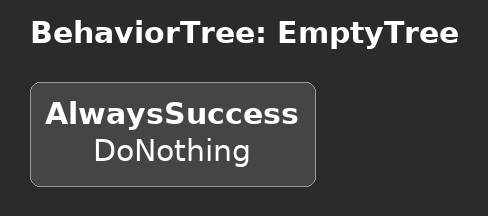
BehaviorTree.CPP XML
<root main_tree_to_execute="EmptyTree">
  <BehaviorTree ID="EmptyTree">
    <!-- Empty Tree that has no effect -->
    <AlwaysSuccess name="DoNothing"/>
  </BehaviorTree>
</root>
